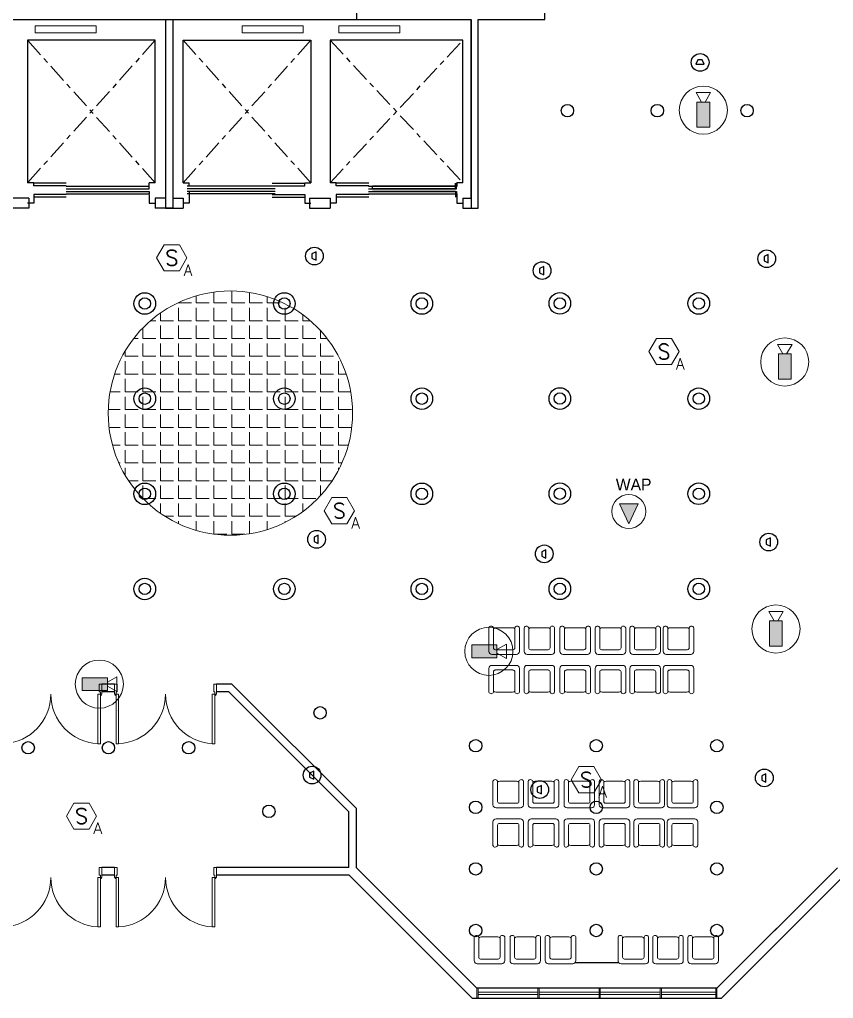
# Model space of a CAD drawing. Extents: x -15 to 31698, y 0 to 29135.
# Drawn here: x 30.06 to 46.05, y 329.3 to 348.53 of the extents above; entities that cross this region are included whole.
import ezdxf
from ezdxf.enums import TextEntityAlignment as Align

# ---------------------------------------------------------------- set-up
doc = ezdxf.new("R2010")
doc.units = 0
doc.header["$LTSCALE"] = 0.15
doc.linetypes.add('CENTERX2', pattern=[4, 2.5, -0.5, 0.5, -0.5])
doc.layers.get('0').update_dxf_attribs({"color": 252})
for name, color, linetype in [('0 ARCH', 252, 'Continuous'), ('0 fire alarm', 252, 'Continuous'), ('0 lum', 252, 'Continuous'), ('0 sockets', 252, 'Continuous'), ('C1', 252, 'Continuous'), ('CCTV', 4, 'Continuous'), ('d1', 252, 'Continuous'), ('grocol', 252, 'Continuous'), ('WINDOW', 252, 'Continuous')]:
    doc.layers.add(name, color=color, linetype=linetype)
for name, color, linetype, lineweight in [('anal', 252, 'Continuous', 20), ('DOOR', 252, 'Continuous', 20), ('E-LT-CKT-NM', 7, 'Continuous', 30), ('elev', 252, 'Continuous', 9), ('FUR', 252, 'Continuous', 9), ('T-CCTV', 7, 'Continuous', 0), ('T-FIRE-B', 4, 'Continuous', 0), ('T-STRUCTURED', 7, 'Continuous', 0), ('T-TEXT', 2, 'Continuous', 0), ('wall', 252, 'Continuous', 30)]:
    doc.layers.add(name, color=color, linetype=linetype, lineweight=lineweight)
doc.styles.add('ROMANS', font='ROMANS.shx', dxfattribs={"width": 0.8})
doc.styles.add('SDC-TEXT-ARB', font='sdc-arb.shx')

# ---------------------------------------------------------------- blocks, each defined once
blk = doc.blocks.new('2')
at = {"color": 3}
blk.add_circle((0, 0, 3.4), 0.122, dxfattribs=at)
blk = doc.blocks.new('5')
at = {"color": 3}
for radius in [0.212, 0.112]:
    blk.add_circle((0, 0, 4), radius, dxfattribs=at)
blk = doc.blocks.new('D200')
at = {"layer": 'DOOR'}
for points in [[(0.03, 0.2), (0.03, 1.17), (0.08, 1.17), (0.08, 0.2)], [(1.97, 0.2), (1.97, 1.17), (1.92, 1.17), (1.92, 0.2)], [(0.03, 0.2), (0, 0.2), (0, 0), (0.05, 0), (0.05, 0.15), (0.03, 0.15)], [(1.97, 0.2), (2, 0.2), (2, 0), (1.95, 0), (1.95, 0.15), (1.97, 0.15)]]:
    blk.add_lwpolyline(points, close=True, dxfattribs=at)
for centre in [(0.02, 0.21), (1.98, 0.21)]:
    blk.add_circle(centre, 0.01, dxfattribs=at)
for centre, start, end in [((0.027, 0.2), 0, 87.0492), ((1.97, 0.2), 92.9508, 180)]:
    blk.add_arc(centre, 0.971, start, end, dxfattribs=at)
blk = doc.blocks.new('ARCH')
at = {"layer": 'elev'}
h = blk.add_hatch(dxfattribs=at)
h.set_pattern_fill('ANGLE', color=256, scale=0.05, style=0)
h.set_pattern_definition([(0, (0, 0), (0, 0.34925), [0.254, -0.09525]), (90, (0, 0), (-0.34925, 2e-17), [0.254, -0.09525])])
h.paths.add_polyline_path([(31.8, 340.8, 0.21525), (32.613, 339), (35.787, 339, 0.21525), (36.6, 340.8, 1)])
h.paths.add_polyline_path([(35.787, 339), (32.613, 339, 0.377964)])
at = {"layer": 'anal'}
for p, q in [((39.041, 329.5), (39.041, 329.3)), ((39.066, 329.5), (39.066, 329.3)), ((40.241, 329.5), (40.241, 329.3)), ((40.266, 329.5), (40.266, 329.3)), ((41.441, 329.5), (41.441, 329.3)), ((41.466, 329.5), (41.466, 329.3)), ((42.641, 329.5), (42.641, 329.3)), ((42.666, 329.5), (42.666, 329.3)), ((43.734, 329.5), (43.734, 329.3)), ((43.759, 329.5), (43.759, 329.3)), ((39.066, 329.425), (40.237, 329.425)), ((39.066, 329.425), (40.237, 329.425)), ((39.066, 329.375), (40.237, 329.375)), ((39.066, 329.375), (40.237, 329.375)), ((40.266, 329.425), (41.437, 329.425)), ((40.266, 329.425), (41.437, 329.425)), ((40.266, 329.375), (41.437, 329.375)), ((40.266, 329.375), (41.437, 329.375)), ((41.466, 329.425), (42.637, 329.425)), ((41.466, 329.425), (42.637, 329.425)), ((41.466, 329.375), (42.637, 329.375)), ((41.466, 329.375), (42.637, 329.375)), ((42.666, 329.425), (43.734, 329.425)), ((42.666, 329.375), (43.734, 329.375))]:
    blk.add_line(p, q, dxfattribs=at)
blk.add_circle((34.2, 340.8), 2.4, dxfattribs=at)
at = {"layer": 'C1'}
blk.add_line((41.833, 330), (40.967, 330), dxfattribs=at)
at = {"layer": 'd1', "linetype": 'CENTERX2'}
for p, q in [((32.723, 345.326), (30.216, 348.125)), ((32.723, 348.125), (30.216, 345.326)), ((33.272, 348.125), (35.779, 345.326)), ((33.272, 345.326), (35.779, 348.125)), ((36.157, 345.326), (38.767, 348.125)), ((36.157, 348.125), (38.767, 345.326))]:
    blk.add_line(p, q, dxfattribs=at)
at = {"layer": 'd1', "ltscale": 0.5}
for p, q in [((30.336, 345.266), (30.336, 345.316)), ((30.976, 345.316), (30.336, 345.316)), ((30.976, 345.266), (30.336, 345.266)), ((30.974, 345.256), (32.603, 345.256)), ((32.603, 345.206), (32.603, 345.256)), ((35.08, 345.256), (33.352, 345.256)), ((35.019, 345.316), (35.659, 345.316)), ((35.019, 345.266), (35.659, 345.266)), ((35.659, 345.266), (35.659, 345.316)), ((36.917, 345.316), (36.277, 345.316)), ((36.277, 345.266), (36.277, 345.316)), ((36.917, 345.266), (36.277, 345.266)), ((36.915, 345.256), (38.643, 345.256)), ((36.992, 345.206), (36.992, 345.256)), ((38.621, 345.256), (36.992, 345.256)), ((38.619, 345.266), (38.619, 345.316)), ((38.621, 345.206), (38.621, 345.256)), ((38.643, 345.206), (38.643, 345.256)), ((30.336, 345.096), (30.336, 345.046)), ((30.976, 345.096), (30.336, 345.096)), ((30.976, 345.046), (30.336, 345.046)), ((30.974, 345.206), (32.603, 345.206)), ((30.974, 345.156), (32.603, 345.156)), ((30.974, 345.106), (32.603, 345.106)), ((32.603, 345.156), (32.603, 345.106)), ((35.08, 345.206), (33.352, 345.206)), ((35.08, 345.156), (33.352, 345.156)), ((35.08, 345.106), (33.352, 345.106)), ((33.392, 345.156), (33.392, 345.106)), ((35.021, 345.106), (33.392, 345.106)), ((35.019, 345.096), (35.659, 345.096)), ((35.019, 345.046), (35.659, 345.046)), ((35.659, 345.096), (35.659, 345.046)), ((36.917, 345.096), (36.277, 345.096)), ((36.277, 345.096), (36.277, 345.046)), ((36.917, 345.046), (36.277, 345.046)), ((36.915, 345.206), (38.643, 345.206)), ((36.915, 345.156), (38.643, 345.156)), ((36.915, 345.106), (38.643, 345.106)), ((38.621, 345.206), (36.992, 345.206)), ((38.621, 345.156), (36.992, 345.156)), ((38.619, 345.096), (38.619, 345.046)), ((38.621, 345.156), (38.621, 345.106)), ((38.643, 345.156), (38.643, 345.106))]:
    blk.add_line(p, q, dxfattribs=at)
at = {"layer": 'elev'}
for p, q in [((30.367, 348.408), (31.564, 348.408)), ((30.367, 348.272), (30.367, 348.408)), ((31.564, 348.408), (31.564, 348.272)), ((35.628, 348.408), (34.431, 348.408)), ((34.431, 348.408), (34.431, 348.272)), ((35.628, 348.272), (35.628, 348.408)), ((37.528, 348.408), (36.331, 348.408)), ((36.331, 348.408), (36.331, 348.272)), ((37.528, 348.272), (37.528, 348.408)), ((31.564, 348.272), (30.367, 348.272)), ((34.431, 348.272), (35.628, 348.272)), ((36.331, 348.272), (37.528, 348.272))]:
    blk.add_line(p, q, dxfattribs=at)
at = {"layer": 'FUR'}
for p, q in [((39.278, 336.584), (39.278, 336.119)), ((39.368, 336.582), (39.368, 336.187)), ((39.743, 336.584), (39.413, 336.584)), ((39.788, 336.187), (39.788, 336.582)), ((39.878, 336.119), (39.878, 336.584)), ((39.97, 336.584), (39.97, 336.119)), ((40.06, 336.582), (40.06, 336.187)), ((40.435, 336.584), (40.105, 336.584)), ((40.48, 336.187), (40.48, 336.582)), ((40.57, 336.119), (40.57, 336.584)), ((40.674, 336.584), (40.674, 336.119)), ((40.764, 336.582), (40.764, 336.187)), ((41.139, 336.584), (40.809, 336.584)), ((41.184, 336.187), (41.184, 336.582)), ((41.274, 336.119), (41.274, 336.584)), ((41.365, 336.584), (41.365, 336.119)), ((41.455, 336.582), (41.455, 336.187)), ((41.83, 336.584), (41.5, 336.584)), ((41.875, 336.187), (41.875, 336.582)), ((41.965, 336.119), (41.965, 336.584)), ((42.047, 336.584), (42.047, 336.119)), ((42.137, 336.582), (42.137, 336.187)), ((42.512, 336.584), (42.182, 336.584)), ((42.557, 336.187), (42.557, 336.582)), ((42.647, 336.119), (42.647, 336.584)), ((42.703, 336.584), (42.703, 336.119)), ((42.793, 336.582), (42.793, 336.187)), ((43.168, 336.584), (42.838, 336.584)), ((43.213, 336.187), (43.213, 336.582)), ((43.303, 336.119), (43.303, 336.584)), ((39.338, 336.059), (39.818, 336.059)), ((39.405, 336.149), (39.75, 336.149)), ((40.03, 336.059), (40.51, 336.059)), ((40.097, 336.149), (40.442, 336.149)), ((40.734, 336.059), (41.214, 336.059)), ((40.801, 336.149), (41.146, 336.149)), ((41.425, 336.059), (41.905, 336.059)), ((41.493, 336.149), (41.838, 336.149)), ((42.107, 336.059), (42.587, 336.059)), ((42.174, 336.149), (42.519, 336.149)), ((42.763, 336.059), (43.243, 336.059)), ((42.83, 336.149), (43.175, 336.149)), ((39.338, 335.843), (39.818, 335.843)), ((40.03, 335.843), (40.51, 335.843)), ((40.734, 335.843), (41.214, 335.843)), ((41.425, 335.843), (41.905, 335.843)), ((42.107, 335.843), (42.587, 335.843)), ((42.763, 335.843), (43.243, 335.843)), ((39.278, 335.318), (39.278, 335.783)), ((39.368, 335.32), (39.368, 335.715)), ((39.405, 335.753), (39.75, 335.753)), ((39.788, 335.715), (39.788, 335.32)), ((39.878, 335.783), (39.878, 335.318)), ((39.97, 335.318), (39.97, 335.783)), ((40.06, 335.32), (40.06, 335.715)), ((40.097, 335.753), (40.442, 335.753)), ((40.48, 335.715), (40.48, 335.32)), ((40.57, 335.783), (40.57, 335.318)), ((40.674, 335.318), (40.674, 335.783)), ((40.764, 335.32), (40.764, 335.715)), ((40.801, 335.753), (41.146, 335.753)), ((41.184, 335.715), (41.184, 335.32)), ((41.274, 335.783), (41.274, 335.318)), ((41.365, 335.318), (41.365, 335.783)), ((41.455, 335.32), (41.455, 335.715)), ((41.493, 335.753), (41.838, 335.753)), ((41.875, 335.715), (41.875, 335.32)), ((41.965, 335.783), (41.965, 335.318)), ((42.047, 335.318), (42.047, 335.783)), ((42.137, 335.32), (42.137, 335.715)), ((42.174, 335.753), (42.519, 335.753)), ((42.557, 335.715), (42.557, 335.32)), ((42.647, 335.783), (42.647, 335.318)), ((42.703, 335.318), (42.703, 335.783)), ((42.793, 335.32), (42.793, 335.715)), ((42.83, 335.753), (43.175, 335.753)), ((43.213, 335.715), (43.213, 335.32)), ((43.303, 335.783), (43.303, 335.318)), ((39.743, 335.318), (39.413, 335.318)), ((40.435, 335.318), (40.105, 335.318)), ((41.139, 335.318), (40.809, 335.318)), ((41.83, 335.318), (41.5, 335.318)), ((42.512, 335.318), (42.182, 335.318)), ((43.168, 335.318), (42.838, 335.318)), ((39.358, 333.569), (39.358, 333.104)), ((39.448, 333.567), (39.448, 333.172)), ((39.823, 333.569), (39.493, 333.569)), ((39.868, 333.172), (39.868, 333.567)), ((39.958, 333.104), (39.958, 333.569)), ((40.05, 333.569), (40.05, 333.104)), ((40.14, 333.567), (40.14, 333.172)), ((40.515, 333.569), (40.185, 333.569)), ((40.56, 333.172), (40.56, 333.567)), ((40.65, 333.104), (40.65, 333.569)), ((40.754, 333.569), (40.754, 333.104)), ((40.844, 333.567), (40.844, 333.172)), ((41.219, 333.569), (40.889, 333.569)), ((41.264, 333.172), (41.264, 333.567)), ((41.354, 333.104), (41.354, 333.569)), ((41.446, 333.569), (41.446, 333.104)), ((41.536, 333.567), (41.536, 333.172)), ((41.911, 333.569), (41.581, 333.569)), ((41.956, 333.172), (41.956, 333.567)), ((42.046, 333.104), (42.046, 333.569)), ((42.128, 333.569), (42.128, 333.104)), ((42.218, 333.567), (42.218, 333.172)), ((42.593, 333.569), (42.263, 333.569)), ((42.638, 333.172), (42.638, 333.567)), ((42.728, 333.104), (42.728, 333.569)), ((42.783, 333.569), (42.783, 333.104)), ((42.873, 333.567), (42.873, 333.172)), ((43.248, 333.569), (42.918, 333.569)), ((43.293, 333.172), (43.293, 333.567)), ((43.383, 333.104), (43.383, 333.569)), ((39.486, 333.134), (39.831, 333.134)), ((40.178, 333.134), (40.523, 333.134)), ((40.882, 333.134), (41.227, 333.134)), ((41.573, 333.134), (41.918, 333.134)), ((42.255, 333.134), (42.6, 333.134)), ((42.911, 333.134), (43.256, 333.134)), ((39.418, 333.044), (39.898, 333.044)), ((40.11, 333.044), (40.59, 333.044)), ((40.814, 333.044), (41.294, 333.044)), ((41.506, 333.044), (41.986, 333.044)), ((42.188, 333.044), (42.668, 333.044)), ((42.843, 333.044), (43.323, 333.044)), ((39.358, 332.303), (39.358, 332.768)), ((39.418, 332.828), (39.898, 332.828)), ((39.486, 332.738), (39.831, 332.738)), ((39.958, 332.768), (39.958, 332.303)), ((40.05, 332.303), (40.05, 332.768)), ((40.11, 332.828), (40.59, 332.828)), ((40.178, 332.738), (40.523, 332.738)), ((40.65, 332.768), (40.65, 332.303)), ((40.754, 332.303), (40.754, 332.768)), ((40.814, 332.828), (41.294, 332.828)), ((40.882, 332.738), (41.227, 332.738)), ((41.354, 332.768), (41.354, 332.303)), ((41.446, 332.303), (41.446, 332.768)), ((41.506, 332.828), (41.986, 332.828)), ((41.573, 332.738), (41.918, 332.738)), ((42.046, 332.768), (42.046, 332.303)), ((42.128, 332.303), (42.128, 332.768)), ((42.188, 332.828), (42.668, 332.828)), ((42.255, 332.738), (42.6, 332.738)), ((42.728, 332.768), (42.728, 332.303)), ((42.783, 332.303), (42.783, 332.768)), ((42.843, 332.828), (43.323, 332.828)), ((42.911, 332.738), (43.256, 332.738)), ((43.383, 332.768), (43.383, 332.303)), ((39.448, 332.305), (39.448, 332.701)), ((39.868, 332.701), (39.868, 332.305)), ((40.14, 332.305), (40.14, 332.701)), ((40.56, 332.701), (40.56, 332.305)), ((40.844, 332.305), (40.844, 332.701)), ((41.264, 332.701), (41.264, 332.305)), ((41.536, 332.305), (41.536, 332.701)), ((41.956, 332.701), (41.956, 332.305)), ((42.218, 332.305), (42.218, 332.701)), ((42.638, 332.701), (42.638, 332.305)), ((42.873, 332.305), (42.873, 332.701)), ((43.293, 332.701), (43.293, 332.305)), ((39.823, 332.303), (39.493, 332.303)), ((40.515, 332.303), (40.185, 332.303)), ((41.219, 332.303), (40.889, 332.303)), ((41.911, 332.303), (41.581, 332.303)), ((42.593, 332.303), (42.263, 332.303)), ((43.248, 332.303), (42.918, 332.303)), ((38.989, 330.042), (38.989, 330.507)), ((39.079, 330.11), (39.079, 330.505)), ((39.124, 330.507), (39.454, 330.507)), ((39.499, 330.505), (39.499, 330.11)), ((39.589, 330.507), (39.589, 330.042)), ((39.693, 330.042), (39.693, 330.507)), ((39.783, 330.11), (39.783, 330.505)), ((39.828, 330.507), (40.158, 330.507)), ((40.203, 330.505), (40.203, 330.11)), ((40.293, 330.507), (40.293, 330.042)), ((40.385, 330.042), (40.385, 330.507)), ((40.475, 330.11), (40.475, 330.505)), ((40.52, 330.507), (40.85, 330.507)), ((40.895, 330.505), (40.895, 330.11)), ((40.985, 330.507), (40.985, 330.042)), ((41.815, 330.042), (41.815, 330.507)), ((41.905, 330.11), (41.905, 330.505)), ((41.95, 330.507), (42.28, 330.507)), ((42.325, 330.505), (42.325, 330.11)), ((42.415, 330.507), (42.415, 330.042)), ((42.497, 330.042), (42.497, 330.507)), ((42.587, 330.11), (42.587, 330.505)), ((42.632, 330.507), (42.962, 330.507)), ((43.007, 330.505), (43.007, 330.11)), ((43.097, 330.507), (43.097, 330.042)), ((43.189, 330.042), (43.189, 330.507)), ((43.279, 330.11), (43.279, 330.505)), ((43.324, 330.507), (43.654, 330.507)), ((43.699, 330.505), (43.699, 330.11)), ((43.789, 330.507), (43.789, 330.042)), ((39.461, 330.072), (39.116, 330.072)), ((40.165, 330.072), (39.82, 330.072)), ((40.857, 330.072), (40.512, 330.072)), ((42.288, 330.072), (41.943, 330.072)), ((42.97, 330.072), (42.625, 330.072)), ((43.661, 330.072), (43.316, 330.072)), ((39.529, 329.982), (39.049, 329.982)), ((40.233, 329.982), (39.753, 329.982)), ((40.925, 329.982), (40.445, 329.982)), ((42.355, 329.982), (41.875, 329.982)), ((43.037, 329.982), (42.557, 329.982)), ((43.729, 329.982), (43.249, 329.982))]:
    blk.add_line(p, q, dxfattribs=at)
for centre, major_axis, start_param, end_param in [((39.322, 336.567), (-0.0339, 0.0339), 4.256093, 6.69338), ((39.413, 336.524), (-0.0424, 0.0424), -0.785398, 0.062664), ((39.743, 336.524), (0.0424, 0.0424), 6.220521, 7.068583), ((39.833, 336.567), (0.0339, 0.0339), 5.87299, 8.310278), ((40.014, 336.567), (-0.0339, 0.0339), 4.256093, 6.69338), ((40.105, 336.524), (-0.0424, 0.0424), -0.785398, 0.062664), ((40.435, 336.524), (0.0424, 0.0424), 6.220521, 7.068583), ((40.525, 336.567), (0.0339, 0.0339), 5.87299, 8.310278), ((40.718, 336.567), (-0.0339, 0.0339), 4.256093, 6.69338), ((40.809, 336.524), (-0.0424, 0.0424), -0.785398, 0.062664), ((41.139, 336.524), (0.0424, 0.0424), 6.220521, 7.068583), ((41.229, 336.567), (0.0339, 0.0339), 5.87299, 8.310278), ((41.41, 336.567), (-0.0339, 0.0339), 4.256093, 6.69338), ((41.5, 336.524), (-0.0424, 0.0424), -0.785398, 0.062664), ((41.83, 336.524), (0.0424, 0.0424), 6.220521, 7.068583), ((41.921, 336.567), (0.0339, 0.0339), 5.87299, 8.310278), ((42.092, 336.567), (-0.0339, 0.0339), 4.256093, 6.69338), ((42.182, 336.524), (-0.0424, 0.0424), -0.785398, 0.062664), ((42.512, 336.524), (0.0424, 0.0424), 6.220521, 7.068583), ((42.602, 336.567), (0.0339, 0.0339), 5.87299, 8.310278), ((42.747, 336.567), (-0.0339, 0.0339), 4.256093, 6.69338), ((42.838, 336.524), (-0.0424, 0.0424), -0.785398, 0.062664), ((43.168, 336.524), (0.0424, 0.0424), 6.220521, 7.068583), ((43.258, 336.567), (0.0339, 0.0339), 5.87299, 8.310278), ((39.405, 336.187), (0.0265, 0.0265), 2.356194, 3.926991), ((39.75, 336.187), (0.0265, 0.0265), 3.926991, 5.497787), ((40.097, 336.187), (0.0265, 0.0265), 2.356194, 3.926991), ((40.442, 336.187), (0.0265, 0.0265), 3.926991, 5.497787), ((40.801, 336.187), (0.0265, 0.0265), 2.356194, 3.926991), ((41.146, 336.187), (0.0265, 0.0265), 3.926991, 5.497787), ((41.493, 336.187), (0.0265, 0.0265), 2.356194, 3.926991), ((41.838, 336.187), (0.0265, 0.0265), 3.926991, 5.497787), ((42.174, 336.187), (0.0265, 0.0265), 2.356194, 3.926991), ((42.519, 336.187), (0.0265, 0.0265), 3.926991, 5.497787), ((42.83, 336.187), (0.0265, 0.0265), 2.356194, 3.926991), ((43.175, 336.187), (0.0265, 0.0265), 3.926991, 5.497787), ((39.338, 336.119), (-0.0424, 0.0424), 0.785398, 2.356194), ((39.818, 336.119), (0.0424, 0.0424), 3.926991, 5.497787), ((40.03, 336.119), (-0.0424, 0.0424), 0.785398, 2.356194), ((40.51, 336.119), (0.0424, 0.0424), 3.926991, 5.497787), ((40.734, 336.119), (-0.0424, 0.0424), 0.785398, 2.356194), ((41.214, 336.119), (0.0424, 0.0424), 3.926991, 5.497787), ((41.425, 336.119), (-0.0424, 0.0424), 0.785398, 2.356194), ((41.905, 336.119), (0.0424, 0.0424), 3.926991, 5.497787), ((42.107, 336.119), (-0.0424, 0.0424), 0.785398, 2.356194), ((42.587, 336.119), (0.0424, 0.0424), 3.926991, 5.497787), ((42.763, 336.119), (-0.0424, 0.0424), 0.785398, 2.356194), ((43.243, 336.119), (0.0424, 0.0424), 3.926991, 5.497787), ((39.403, 333.552), (-0.0339, 0.0339), 4.256093, 6.69338), ((39.493, 333.509), (-0.0424, 0.0424), -0.785398, 0.062664), ((39.823, 333.509), (0.0424, 0.0424), 6.220521, 7.068583), ((39.914, 333.552), (0.0339, 0.0339), 5.87299, 8.310278), ((40.095, 333.552), (-0.0339, 0.0339), 4.256093, 6.69338), ((40.185, 333.509), (-0.0424, 0.0424), -0.785398, 0.062664), ((40.515, 333.509), (0.0424, 0.0424), 6.220521, 7.068583), ((40.606, 333.552), (0.0339, 0.0339), 5.87299, 8.310278), ((40.799, 333.552), (-0.0339, 0.0339), 4.256093, 6.69338), ((40.889, 333.509), (-0.0424, 0.0424), -0.785398, 0.062664), ((41.219, 333.509), (0.0424, 0.0424), 6.220521, 7.068583), ((41.309, 333.552), (0.0339, 0.0339), 5.87299, 8.310278), ((41.491, 333.552), (-0.0339, 0.0339), 4.256093, 6.69338), ((41.581, 333.509), (-0.0424, 0.0424), -0.785398, 0.062664), ((41.911, 333.509), (0.0424, 0.0424), 6.220521, 7.068583), ((42.001, 333.552), (0.0339, 0.0339), 5.87299, 8.310278), ((42.172, 333.552), (-0.0339, 0.0339), 4.256093, 6.69338), ((42.263, 333.509), (-0.0424, 0.0424), -0.785398, 0.062664), ((42.593, 333.509), (0.0424, 0.0424), 6.220521, 7.068583), ((42.683, 333.552), (0.0339, 0.0339), 5.87299, 8.310278), ((42.828, 333.552), (-0.0339, 0.0339), 4.256093, 6.69338), ((42.918, 333.509), (-0.0424, 0.0424), -0.785398, 0.062664), ((43.248, 333.509), (0.0424, 0.0424), 6.220521, 7.068583), ((43.339, 333.552), (0.0339, 0.0339), 5.87299, 8.310278), ((39.418, 333.104), (-0.0424, 0.0424), 0.785398, 2.356194), ((39.486, 333.172), (0.0265, 0.0265), 2.356194, 3.926991), ((39.831, 333.172), (0.0265, 0.0265), 3.926991, 5.497787), ((39.898, 333.104), (0.0424, 0.0424), 3.926991, 5.497787), ((40.11, 333.104), (-0.0424, 0.0424), 0.785398, 2.356194), ((40.178, 333.172), (0.0265, 0.0265), 2.356194, 3.926991), ((40.523, 333.172), (0.0265, 0.0265), 3.926991, 5.497787), ((40.59, 333.104), (0.0424, 0.0424), 3.926991, 5.497787), ((40.814, 333.104), (-0.0424, 0.0424), 0.785398, 2.356194), ((40.882, 333.172), (0.0265, 0.0265), 2.356194, 3.926991), ((41.227, 333.172), (0.0265, 0.0265), 3.926991, 5.497787), ((41.294, 333.104), (0.0424, 0.0424), 3.926991, 5.497787), ((41.506, 333.104), (-0.0424, 0.0424), 0.785398, 2.356194), ((41.573, 333.172), (0.0265, 0.0265), 2.356194, 3.926991), ((41.918, 333.172), (0.0265, 0.0265), 3.926991, 5.497787), ((41.986, 333.104), (0.0424, 0.0424), 3.926991, 5.497787), ((42.188, 333.104), (-0.0424, 0.0424), 0.785398, 2.356194), ((42.255, 333.172), (0.0265, 0.0265), 2.356194, 3.926991), ((42.6, 333.172), (0.0265, 0.0265), 3.926991, 5.497787), ((42.668, 333.104), (0.0424, 0.0424), 3.926991, 5.497787), ((42.843, 333.104), (-0.0424, 0.0424), 0.785398, 2.356194), ((42.911, 333.172), (0.0265, 0.0265), 2.356194, 3.926991), ((43.256, 333.172), (0.0265, 0.0265), 3.926991, 5.497787), ((43.323, 333.104), (0.0424, 0.0424), 3.926991, 5.497787)]:
    blk.add_ellipse(centre, major_axis=major_axis, ratio=1, start_param=start_param, end_param=end_param, dxfattribs=at)
at = {"layer": 'FUR', "extrusion": (0, 0, -1)}
for centre, major_axis, start_param, end_param in [((39.338, 335.783), (0.0424, 0.0424), 3.926991, 5.497787), ((39.818, 335.783), (-0.0424, 0.0424), 0.785398, 2.356194), ((40.03, 335.783), (0.0424, 0.0424), 3.926991, 5.497787), ((40.51, 335.783), (-0.0424, 0.0424), 0.785398, 2.356194), ((40.734, 335.783), (0.0424, 0.0424), 3.926991, 5.497787), ((41.214, 335.783), (-0.0424, 0.0424), 0.785398, 2.356194), ((41.425, 335.783), (0.0424, 0.0424), 3.926991, 5.497787), ((41.905, 335.783), (-0.0424, 0.0424), 0.785398, 2.356194), ((42.107, 335.783), (0.0424, 0.0424), 3.926991, 5.497787), ((42.587, 335.783), (-0.0424, 0.0424), 0.785398, 2.356194), ((42.763, 335.783), (0.0424, 0.0424), 3.926991, 5.497787), ((43.243, 335.783), (-0.0424, 0.0424), 0.785398, 2.356194), ((39.405, 335.715), (0.0265, 0.0265), 3.926991, 5.497787), ((39.75, 335.715), (0.0265, 0.0265), -0.785398, 0.785398), ((40.097, 335.715), (0.0265, 0.0265), 3.926991, 5.497787), ((40.442, 335.715), (0.0265, 0.0265), -0.785398, 0.785398), ((40.801, 335.715), (0.0265, 0.0265), 3.926991, 5.497787), ((41.146, 335.715), (0.0265, 0.0265), -0.785398, 0.785398), ((41.493, 335.715), (0.0265, 0.0265), 3.926991, 5.497787), ((41.838, 335.715), (0.0265, 0.0265), -0.785398, 0.785398), ((42.174, 335.715), (0.0265, 0.0265), 3.926991, 5.497787), ((42.519, 335.715), (0.0265, 0.0265), -0.785398, 0.785398), ((42.83, 335.715), (0.0265, 0.0265), 3.926991, 5.497787), ((43.175, 335.715), (0.0265, 0.0265), -0.785398, 0.785398), ((39.322, 335.335), (0.0339, 0.0339), 1.1145, 3.551788), ((39.413, 335.378), (0.0424, 0.0424), 2.356194, 3.204257), ((39.743, 335.378), (-0.0424, 0.0424), 3.078929, 3.926991), ((39.833, 335.335), (-0.0339, 0.0339), 2.731397, 5.168685), ((40.014, 335.335), (0.0339, 0.0339), 1.1145, 3.551788), ((40.105, 335.378), (0.0424, 0.0424), 2.356194, 3.204257), ((40.435, 335.378), (-0.0424, 0.0424), 3.078929, 3.926991), ((40.525, 335.335), (-0.0339, 0.0339), 2.731397, 5.168685), ((40.718, 335.335), (0.0339, 0.0339), 1.1145, 3.551788), ((40.809, 335.378), (0.0424, 0.0424), 2.356194, 3.204257), ((41.139, 335.378), (-0.0424, 0.0424), 3.078929, 3.926991), ((41.229, 335.335), (-0.0339, 0.0339), 2.731397, 5.168685), ((41.41, 335.335), (0.0339, 0.0339), 1.1145, 3.551788), ((41.5, 335.378), (0.0424, 0.0424), 2.356194, 3.204257), ((41.83, 335.378), (-0.0424, 0.0424), 3.078929, 3.926991), ((41.921, 335.335), (-0.0339, 0.0339), 2.731397, 5.168685), ((42.092, 335.335), (0.0339, 0.0339), 1.1145, 3.551788), ((42.182, 335.378), (0.0424, 0.0424), 2.356194, 3.204257), ((42.512, 335.378), (-0.0424, 0.0424), 3.078929, 3.926991), ((42.602, 335.335), (-0.0339, 0.0339), 2.731397, 5.168685), ((42.747, 335.335), (0.0339, 0.0339), 1.1145, 3.551788), ((42.838, 335.378), (0.0424, 0.0424), 2.356194, 3.204257), ((43.168, 335.378), (-0.0424, 0.0424), 3.078929, 3.926991), ((43.258, 335.335), (-0.0339, 0.0339), 2.731397, 5.168685), ((39.418, 332.768), (0.0424, 0.0424), 3.926991, 5.497787), ((39.486, 332.701), (0.0265, 0.0265), 3.926991, 5.497787), ((39.831, 332.701), (0.0265, 0.0265), -0.785398, 0.785398), ((39.898, 332.768), (-0.0424, 0.0424), 0.785398, 2.356194), ((40.11, 332.768), (0.0424, 0.0424), 3.926991, 5.497787), ((40.178, 332.701), (0.0265, 0.0265), 3.926991, 5.497787), ((40.523, 332.701), (0.0265, 0.0265), -0.785398, 0.785398), ((40.59, 332.768), (-0.0424, 0.0424), 0.785398, 2.356194), ((40.814, 332.768), (0.0424, 0.0424), 3.926991, 5.497787), ((40.882, 332.701), (0.0265, 0.0265), 3.926991, 5.497787), ((41.227, 332.701), (0.0265, 0.0265), -0.785398, 0.785398), ((41.294, 332.768), (-0.0424, 0.0424), 0.785398, 2.356194), ((41.506, 332.768), (0.0424, 0.0424), 3.926991, 5.497787), ((41.573, 332.701), (0.0265, 0.0265), 3.926991, 5.497787), ((41.918, 332.701), (0.0265, 0.0265), -0.785398, 0.785398), ((41.986, 332.768), (-0.0424, 0.0424), 0.785398, 2.356194), ((42.188, 332.768), (0.0424, 0.0424), 3.926991, 5.497787), ((42.255, 332.701), (0.0265, 0.0265), 3.926991, 5.497787), ((42.6, 332.701), (0.0265, 0.0265), -0.785398, 0.785398), ((42.668, 332.768), (-0.0424, 0.0424), 0.785398, 2.356194), ((42.843, 332.768), (0.0424, 0.0424), 3.926991, 5.497787), ((42.911, 332.701), (0.0265, 0.0265), 3.926991, 5.497787), ((43.256, 332.701), (0.0265, 0.0265), -0.785398, 0.785398), ((43.323, 332.768), (-0.0424, 0.0424), 0.785398, 2.356194), ((39.403, 332.321), (0.0339, 0.0339), 1.1145, 3.551788), ((39.493, 332.363), (0.0424, 0.0424), 2.356194, 3.204257), ((39.823, 332.363), (-0.0424, 0.0424), 3.078929, 3.926991), ((39.914, 332.321), (-0.0339, 0.0339), 2.731397, 5.168685), ((40.095, 332.321), (0.0339, 0.0339), 1.1145, 3.551788), ((40.185, 332.363), (0.0424, 0.0424), 2.356194, 3.204257), ((40.515, 332.363), (-0.0424, 0.0424), 3.078929, 3.926991), ((40.606, 332.321), (-0.0339, 0.0339), 2.731397, 5.168685), ((40.799, 332.321), (0.0339, 0.0339), 1.1145, 3.551788), ((40.889, 332.363), (0.0424, 0.0424), 2.356194, 3.204257), ((41.219, 332.363), (-0.0424, 0.0424), 3.078929, 3.926991), ((41.309, 332.321), (-0.0339, 0.0339), 2.731397, 5.168685), ((41.491, 332.321), (0.0339, 0.0339), 1.1145, 3.551788), ((41.581, 332.363), (0.0424, 0.0424), 2.356194, 3.204257), ((41.911, 332.363), (-0.0424, 0.0424), 3.078929, 3.926991), ((42.001, 332.321), (-0.0339, 0.0339), 2.731397, 5.168685), ((42.172, 332.321), (0.0339, 0.0339), 1.1145, 3.551788), ((42.263, 332.363), (0.0424, 0.0424), 2.356194, 3.204257), ((42.593, 332.363), (-0.0424, 0.0424), 3.078929, 3.926991), ((42.683, 332.321), (-0.0339, 0.0339), 2.731397, 5.168685), ((42.828, 332.321), (0.0339, 0.0339), 1.1145, 3.551788), ((42.918, 332.363), (0.0424, 0.0424), 2.356194, 3.204257), ((43.248, 332.363), (-0.0424, 0.0424), 3.078929, 3.926991), ((43.339, 332.321), (-0.0339, 0.0339), 2.731397, 5.168685), ((39.034, 330.49), (-0.0339, 0.0339), 5.87299, 8.310278), ((39.124, 330.447), (-0.0424, 0.0424), 6.220521, 7.068583), ((39.454, 330.447), (0.0424, 0.0424), -0.785398, 0.062664), ((39.544, 330.49), (0.0339, 0.0339), 4.256093, 6.69338), ((39.737, 330.49), (-0.0339, 0.0339), 5.87299, 8.310278), ((39.828, 330.447), (-0.0424, 0.0424), 6.220521, 7.068583), ((40.158, 330.447), (0.0424, 0.0424), -0.785398, 0.062664), ((40.248, 330.49), (0.0339, 0.0339), 4.256093, 6.69338), ((40.429, 330.49), (-0.0339, 0.0339), 5.87299, 8.310278), ((40.52, 330.447), (-0.0424, 0.0424), 6.220521, 7.068583), ((40.85, 330.447), (0.0424, 0.0424), -0.785398, 0.062664), ((40.94, 330.49), (0.0339, 0.0339), 4.256093, 6.69338), ((41.86, 330.49), (-0.0339, 0.0339), 5.87299, 8.310278), ((41.95, 330.447), (-0.0424, 0.0424), 6.220521, 7.068583), ((42.28, 330.447), (0.0424, 0.0424), -0.785398, 0.062664), ((42.371, 330.49), (0.0339, 0.0339), 4.256093, 6.69338), ((42.542, 330.49), (-0.0339, 0.0339), 5.87299, 8.310278), ((42.632, 330.447), (-0.0424, 0.0424), 6.220521, 7.068583), ((42.962, 330.447), (0.0424, 0.0424), -0.785398, 0.062664), ((43.052, 330.49), (0.0339, 0.0339), 4.256093, 6.69338), ((43.234, 330.49), (-0.0339, 0.0339), 5.87299, 8.310278), ((43.324, 330.447), (-0.0424, 0.0424), 6.220521, 7.068583), ((43.654, 330.447), (0.0424, 0.0424), -0.785398, 0.062664), ((43.744, 330.49), (0.0339, 0.0339), 4.256093, 6.69338), ((39.049, 330.042), (-0.0424, 0.0424), 3.926991, 5.497787), ((39.116, 330.11), (0.0265, 0.0265), 2.356194, 3.926991), ((39.461, 330.11), (0.0265, 0.0265), 0.785398, 2.356194), ((39.529, 330.042), (0.0424, 0.0424), 0.785398, 2.356194), ((39.753, 330.042), (-0.0424, 0.0424), 3.926991, 5.497787), ((39.82, 330.11), (0.0265, 0.0265), 2.356194, 3.926991), ((40.165, 330.11), (0.0265, 0.0265), 0.785398, 2.356194), ((40.233, 330.042), (0.0424, 0.0424), 0.785398, 2.356194), ((40.445, 330.042), (-0.0424, 0.0424), 3.926991, 5.497787), ((40.512, 330.11), (0.0265, 0.0265), 2.356194, 3.926991), ((40.857, 330.11), (0.0265, 0.0265), 0.785398, 2.356194), ((40.925, 330.042), (0.0424, 0.0424), 0.785398, 2.356194), ((41.875, 330.042), (-0.0424, 0.0424), 3.926991, 5.497787), ((41.943, 330.11), (0.0265, 0.0265), 2.356194, 3.926991), ((42.288, 330.11), (0.0265, 0.0265), 0.785398, 2.356194), ((42.355, 330.042), (0.0424, 0.0424), 0.785398, 2.356194), ((42.557, 330.042), (-0.0424, 0.0424), 3.926991, 5.497787), ((42.625, 330.11), (0.0265, 0.0265), 2.356194, 3.926991), ((42.97, 330.11), (0.0265, 0.0265), 0.785398, 2.356194), ((43.037, 330.042), (0.0424, 0.0424), 0.785398, 2.356194), ((43.249, 330.042), (-0.0424, 0.0424), 3.926991, 5.497787), ((43.316, 330.11), (0.0265, 0.0265), 2.356194, 3.926991), ((43.661, 330.11), (0.0265, 0.0265), 0.785398, 2.356194), ((43.729, 330.042), (0.0424, 0.0424), 0.785398, 2.356194)]:
    blk.add_ellipse(centre, major_axis=major_axis, ratio=1, start_param=start_param, end_param=end_param, dxfattribs=at)
at = {"layer": 'grocol', "ltscale": 0.5}
for p, q in [((32.927, 348.525), (32.927, 344.826)), ((32.927, 348.525), (32.927, 344.826)), ((33.068, 348.525), (33.068, 344.826)), ((33.068, 348.525), (33.068, 344.826)), ((36.675, 348.532), (38.927, 348.532)), ((38.927, 345.026), (38.927, 348.532)), ((38.927, 348.525), (38.927, 344.826)), ((39.068, 344.826), (39.068, 348.532)), ((39.068, 348.532), (40.374, 348.532)), ((40.374, 348.532), (40.374, 348.673)), ((32.927, 344.826), (33.068, 344.826)), ((33.068, 344.826), (32.927, 344.826)), ((38.927, 344.826), (39.068, 344.826))]:
    blk.add_line(p, q, dxfattribs=at)
at = {"layer": 'wall'}
for p, q in [((36.675, 358.125), (36.675, 348.525)), ((36.527, 348.525), (27.073, 348.525)), ((36.675, 348.525), (27.075, 348.525)), ((32.723, 348.125), (30.216, 348.125)), ((30.216, 348.125), (30.216, 345.326)), ((32.723, 345.326), (32.723, 348.125)), ((33.272, 345.326), (33.272, 348.125)), ((33.272, 348.125), (35.779, 348.125)), ((35.779, 348.125), (35.779, 345.326)), ((36.157, 348.125), (36.157, 345.326)), ((38.767, 348.125), (36.157, 348.125)), ((38.767, 345.326), (38.767, 348.125)), ((30.336, 345.326), (30.216, 345.326)), ((32.723, 345.326), (32.603, 345.326)), ((32.603, 345.266), (32.603, 345.326)), ((33.272, 345.326), (33.392, 345.326)), ((33.392, 345.266), (33.392, 345.326)), ((35.659, 345.326), (35.779, 345.326)), ((36.277, 345.326), (36.157, 345.326)), ((38.767, 345.326), (38.647, 345.326)), ((38.647, 345.326), (38.647, 345.255)), ((38.647, 345.266), (38.647, 345.326)), ((30.336, 345.036), (30.336, 344.926)), ((32.603, 345.096), (32.603, 344.926)), ((33.392, 345.096), (33.392, 344.926)), ((35.659, 345.036), (35.659, 344.926)), ((36.277, 345.036), (36.277, 344.926)), ((38.647, 345.106), (38.647, 344.926)), ((30.238, 345.026), (29.838, 345.026)), ((30.336, 344.926), (30.216, 344.926)), ((30.238, 345.026), (30.238, 344.826)), ((32.603, 344.926), (32.723, 344.926)), ((32.723, 345.026), (32.723, 344.826)), ((32.927, 345.026), (32.723, 345.026)), ((33.068, 345.026), (33.272, 345.026)), ((33.272, 345.026), (33.272, 344.826)), ((33.392, 344.926), (33.272, 344.926)), ((35.659, 344.926), (35.779, 344.926)), ((35.757, 345.026), (36.157, 345.026)), ((35.757, 345.026), (35.757, 344.826)), ((36.157, 345.026), (36.157, 344.826)), ((36.277, 344.926), (36.157, 344.926)), ((38.647, 344.926), (38.767, 344.926)), ((38.767, 345.026), (38.927, 345.026)), ((38.767, 345.026), (38.767, 344.826)), ((30.238, 344.826), (29.838, 344.826)), ((32.927, 344.826), (32.723, 344.826)), ((33.068, 344.826), (33.272, 344.826)), ((35.757, 344.826), (36.157, 344.826)), ((31.925, 335.475), (31.675, 335.475)), ((34.231, 335.475), (33.925, 335.475)), ((36.675, 333.031), (34.231, 335.475)), ((31.925, 335.325), (31.675, 335.325)), ((34.169, 335.325), (33.925, 335.325)), ((36.525, 332.969), (34.169, 335.325)), ((36.525, 331.875), (36.525, 332.969)), ((36.675, 331.866), (36.675, 333.031)), ((31.925, 331.875), (31.675, 331.875)), ((36.525, 331.875), (33.925, 331.875)), ((39.041, 329.5), (36.675, 331.866)), ((46.125, 331.866), (43.759, 329.5)), ((31.925, 331.725), (31.675, 331.725)), ((36.534, 331.725), (33.925, 331.725)), ((38.959, 329.3), (36.534, 331.725)), ((46, 331.741), (43.759, 329.5)), ((46.2, 331.659), (43.871, 329.329)), ((46, 331.459), (43.841, 329.3)), ((43.759, 329.5), (39.041, 329.5)), ((43.759, 329.5), (39.041, 329.5)), ((43.841, 329.3), (38.959, 329.3))]:
    blk.add_line(p, q, dxfattribs=at)
at = {"layer": 'WINDOW', "linetype": 'CENTERX2'}
blk.add_line((38.767, 344.826), (38.927, 344.826), dxfattribs=at)
at = {"layer": 'DOOR', "xscale": -1, "rotation": 180}
for p in [(29.675, 335.475), (29.675, 331.875)]:
    blk.add_blockref('D200', p, dxfattribs=at)
at = {"layer": 'DOOR', "rotation": 180}
for p in [(33.925, 335.475), (33.925, 331.875)]:
    blk.add_blockref('D200', p, dxfattribs=at)
blk = doc.blocks.new('sound')
at = {"color": 2}
for p, q in [((157.806, 349.721), (157.724, 349.682)), ((157.724, 349.682), (157.724, 349.597)), ((157.806, 349.558), (157.806, 349.721)), ((157.724, 349.597), (157.806, 349.558))]:
    blk.add_line(p, q, dxfattribs=at)
blk.add_circle((157.774, 349.64), 0.174, dxfattribs=at)
blk = doc.blocks.new('LEGEND_dwg_WAP-CEILING-1155327-TELECOMMUNICATION LEGEND_ GENERAL NOTES _SYMBOLS _ ABBREVIATIONS')
at = {"layer": 'T-STRUCTURED'}
blk.add_hatch(color=256, dxfattribs=at).paths.add_polyline_path([(0, -184), (-138, 111), (138, 111)], flags=0)
at = {"layer": 'T-STRUCTURED', "flags": 128}
blk.add_lwpolyline([(138, 111), (-138, 111), (0, -184)], close=True, dxfattribs=at)
at = {"layer": 'T-STRUCTURED'}
blk.add_circle((0, 0), 250, dxfattribs=at)
blk = doc.blocks.new('f10')
at = {"xscale": 0.01150579243575653, "yscale": 0.01150579243575653, "zscale": 0.01150579243575653}
blk.add_blockref('LEGEND_dwg_WAP-CEILING-1155327-TELECOMMUNICATION LEGEND_ GENERAL NOTES _SYMBOLS _ ABBREVIATIONS', (29.6, -78.29), dxfattribs=at)
at = {"color": 4}
blk.add_attdef('WAP', (27.39, -74.72), '', height=1.99, dxfattribs=at)
blk = doc.blocks.new('SA-F')
blk.add_lwpolyline([(200, 0), (100, 173), (-100, 173), (-200, 0), (-100, -173), (100, -173)], close=True)
at = {"layer": 'T-TEXT', "style": 'ROMANS'}
blk.add_attdef('S', text='', height=200, dxfattribs=at).set_placement((0, 0, 0), align=Align.MIDDLE)
blk.add_attdef('A', text='', height=150, dxfattribs=at).set_placement((215, -161), align=Align.MIDDLE_CENTER)
blk = doc.blocks.new('LEGEND_dwg_CCTV DOME-1155345-TELECOMMUNICATION LEGEND_ GENERAL NOTES _SYMBOLS _ ABBREVIATIONS')
at = {"layer": 'T-CCTV'}
blk.add_hatch(color=256, dxfattribs=at).paths.add_polyline_path([(255, -95), (-120, -95), (-120, 95), (255, 95)], flags=0)
at = {"layer": 'T-CCTV', "flags": 128}
for points in [[(-120, 28), (-262, 108), (-262, -108), (-120, -28)], [(255, -95), (255, 95), (-120, 95), (-120, -95), (255, -95)]]:
    blk.add_lwpolyline(points, dxfattribs=at)
at = {"layer": 'T-CCTV'}
blk.add_circle((0, 0), 358, dxfattribs=at)
blk = doc.blocks.new('RG CAMERA')
at = {"layer": 'CCTV', "xscale": 1.150579243575653, "yscale": 1.150579243575653, "zscale": 1.150579243575653}
blk.add_blockref('LEGEND_dwg_CCTV DOME-1155345-TELECOMMUNICATION LEGEND_ GENERAL NOTES _SYMBOLS _ ABBREVIATIONS', (101765, 50919), dxfattribs=at)
at = {"layer": 'E-LT-CKT-NM', "style": 'SDC-TEXT-ARB'}
blk.add_attdef('RG', (101447, 51364), '', height=326, dxfattribs=at)

msp = doc.modelspace()

# ---------------------------------------------------------------- block references
at = {"xscale": 0.1157527098878497, "yscale": 0.1157527098878497, "zscale": 0.1157527098878497}
msp.add_blockref('f10', (38.601, 347.931), dxfattribs=at).add_auto_attribs({'WAP': 'WAP'})
at = {"layer": '0 ARCH', "color": 2}
msp.add_blockref('ARCH', (0, 0), dxfattribs=at)
at = {"layer": '0 fire alarm', "color": 2}
ref = msp.add_blockref('RG CAMERA', (-14.914, 463.477), dxfattribs=dict(at, xscale=0.001147, yscale=0.001147, zscale=0.001147, rotation=270))
ref.add_attrib('RG', 'RG', (44.001, 347.117), dxfattribs={"layer": 'E-LT-CKT-NM', "height": 0.00374, "rotation": 270, "style": 'SDC-TEXT-ARB'})
ref = msp.add_blockref('RG CAMERA', (-13.314, 458.529), dxfattribs=dict(at, xscale=0.001147, yscale=0.001147, zscale=0.001147, rotation=270))
ref.add_attrib('RG', 'RG', (45.601, 342.169), dxfattribs={"layer": 'E-LT-CKT-NM', "height": 0.00374, "rotation": 270, "style": 'SDC-TEXT-ARB'})
ref = msp.add_blockref('RG CAMERA', (-13.487, 453.283), dxfattribs=dict(at, xscale=0.001147, yscale=0.001147, zscale=0.001147, rotation=270))
ref.add_attrib('RG', 'RG', (45.428, 336.924), dxfattribs={"layer": 'E-LT-CKT-NM', "height": 0.00374, "rotation": 270, "style": 'SDC-TEXT-ARB'})
ref = msp.add_blockref('RG CAMERA', (156.002, 394.524), dxfattribs=dict(at, xscale=0.001147, yscale=0.001147, zscale=0.001147, rotation=180))
ref.add_attrib('RG', 'RG', (39.642, 335.608), dxfattribs={"layer": 'E-LT-CKT-NM', "height": 0.00374, "rotation": 180, "style": 'SDC-TEXT-ARB'})
ref = msp.add_blockref('RG CAMERA', (148.349, 393.879), dxfattribs=dict(at, xscale=0.001147, yscale=0.001147, zscale=0.001147, rotation=180))
ref.add_attrib('RG', 'RG', (31.989, 334.964), dxfattribs={"layer": 'E-LT-CKT-NM', "height": 0.00374, "rotation": 180, "style": 'SDC-TEXT-ARB'})
at = {"layer": '0 lum'}
for p in [(40.821, 346.743, 3.498), (42.586, 346.743, 3.498), (44.35, 346.743, 3.498), (30.228, 334.225, 3.498), (30.228, 334.225, 3.498), (30.228, 334.225, 3.498), (30.228, 334.225, 3.498), (31.804, 334.225, 3.498), (31.804, 334.225, 3.498), (31.804, 334.225, 3.498), (31.804, 334.225, 3.498), (33.381, 334.225, 3.498), (33.381, 334.225, 3.498), (33.381, 334.225, 3.498), (33.381, 334.225, 3.498), (39.019, 334.265, 3.498), (39.019, 334.265, 3.498), (39.019, 334.265, 3.498), (39.019, 334.265, 3.498), (41.387, 334.265, 3.498), (41.387, 334.265, 3.498), (41.387, 334.265, 3.498), (41.387, 334.265, 3.498), (43.756, 334.265, 3.498), (43.756, 334.265, 3.498), (43.756, 334.265, 3.498), (43.756, 334.265, 3.498), (39.019, 333.055, 3.498), (39.019, 333.055, 3.498), (39.019, 333.055, 3.498), (39.019, 333.055, 3.498), (41.387, 333.055, 3.498), (41.387, 333.055, 3.498), (41.387, 333.055, 3.498), (41.387, 333.055, 3.498), (43.756, 333.055, 3.498), (43.756, 333.055, 3.498), (43.756, 333.055, 3.498), (43.756, 333.055, 3.498), (34.957, 332.975, 3.498), (34.957, 332.975, 3.498), (34.957, 332.975, 3.498), (34.957, 332.975, 3.498), (39.019, 331.845, 3.498), (39.019, 331.845, 3.498), (39.019, 331.845, 3.498), (39.019, 331.845, 3.498), (41.387, 331.845, 3.498), (41.387, 331.845, 3.498), (41.387, 331.845, 3.498), (41.387, 331.845, 3.498), (43.756, 331.845, 3.498), (43.756, 331.845, 3.498), (43.756, 331.845, 3.498), (43.756, 331.845, 3.498), (39.019, 330.635, 3.498), (39.019, 330.635, 3.498), (39.019, 330.635, 3.498), (39.019, 330.635, 3.498), (41.387, 330.635, 3.498), (41.387, 330.635, 3.498), (41.387, 330.635, 3.498), (41.387, 330.635, 3.498), (43.756, 330.635, 3.498), (43.756, 330.635, 3.498), (43.756, 330.635, 3.498), (43.756, 330.635, 3.498)]:
    msp.add_blockref('2', p, dxfattribs=at)
for name, p, rotation in [('5', (32.518, 342.953, 3.494), 359.5103231084871), ('5', (35.26, 342.953, 3.494), 359.5103231084871), ('5', (37.961, 342.953, 3.494), 359.5103231084871), ('5', (40.672, 342.956, 3.494), 359.5103231084871), ('5', (43.401, 342.955, 3.494), 359.5103231084871), ('5', (43.401, 342.955, 3.494), 359.5103231084871), ('5', (43.401, 342.955, 3.494), 359.5103231084871), ('5', (43.401, 342.955, 3.494), 359.5103231084871), ('5', (32.518, 341.084, 3.494), 359.5103231084871), ('5', (35.26, 341.084, 3.494), 359.5103231084871), ('5', (37.961, 341.084, 3.494), 359.5103231084871), ('5', (40.672, 341.086, 3.494), 359.5103231084871), ('5', (43.401, 341.085, 3.494), 359.5103231084871), ('5', (43.401, 341.085, 3.494), 359.5103231084871), ('5', (43.401, 341.085, 3.494), 359.5103231084871), ('5', (43.401, 341.085, 3.494), 359.5103231084871), ('5', (32.518, 339.214, 3.494), 359.5103231084871), ('5', (35.26, 339.214, 3.494), 359.5103231084871), ('5', (37.961, 339.214, 3.494), 359.5103231084871), ('5', (40.672, 339.217, 3.494), 359.5103231084871), ('5', (43.401, 339.216, 3.494), 359.5103231084871), ('5', (43.401, 339.216, 3.494), 359.5103231084871), ('5', (43.401, 339.216, 3.494), 359.5103231084871), ('5', (43.401, 339.216, 3.494), 359.5103231084871), ('5', (32.518, 337.345, 3.494), 359.5103231084871), ('5', (35.26, 337.345, 3.494), 359.5103231084871), ('5', (37.961, 337.345, 3.494), 359.5103231084871), ('5', (40.672, 337.347, 3.494), 359.5103231084871), ('5', (43.401, 337.346, 3.494), 359.5103231084871), ('5', (43.401, 337.346, 3.494), 359.5103231084871), ('5', (43.401, 337.346, 3.494), 359.5103231084871), ('5', (43.401, 337.346, 3.494), 359.5103231084871), ('2', (35.962, 334.911, 3.498), 315.0000223580103), ('2', (35.962, 334.911, 3.498), 315.0000223580103), ('2', (35.962, 334.911, 3.498), 315.0000223580103), ('2', (35.962, 334.911, 3.498), 315.0000223580103)]:
    msp.add_blockref(name, p, dxfattribs=dict(at, rotation=rotation))
at = {"layer": '0 sockets', "color": 3, "rotation": 270}
msp.add_blockref('sound', (-306.212, 505.464), dxfattribs=at)
at = {"layer": '0 sockets', "color": 3}
for p in [(-121.923, -5.754), (-113.039, -5.807), (-117.45, -6.039), (-121.881, -11.32), (-112.998, -11.373), (-117.409, -11.605), (-121.969, -15.953), (-113.085, -16.007), (-117.496, -16.238)]:
    msp.add_blockref('sound', p, dxfattribs=at)
at = {"layer": 'T-FIRE-B', "xscale": 0.001487761816891826, "yscale": 0.001487761816891826, "zscale": 0.001487761816891826}
for p in [(33.049, 343.851), (42.717, 342.01), (36.34, 338.883), (41.192, 333.597), (31.275, 332.882)]:
    msp.add_blockref('SA-F', p, dxfattribs=at).add_auto_attribs({'S': 'S', 'A': 'A'})

doc.saveas('drawing.dxf')
